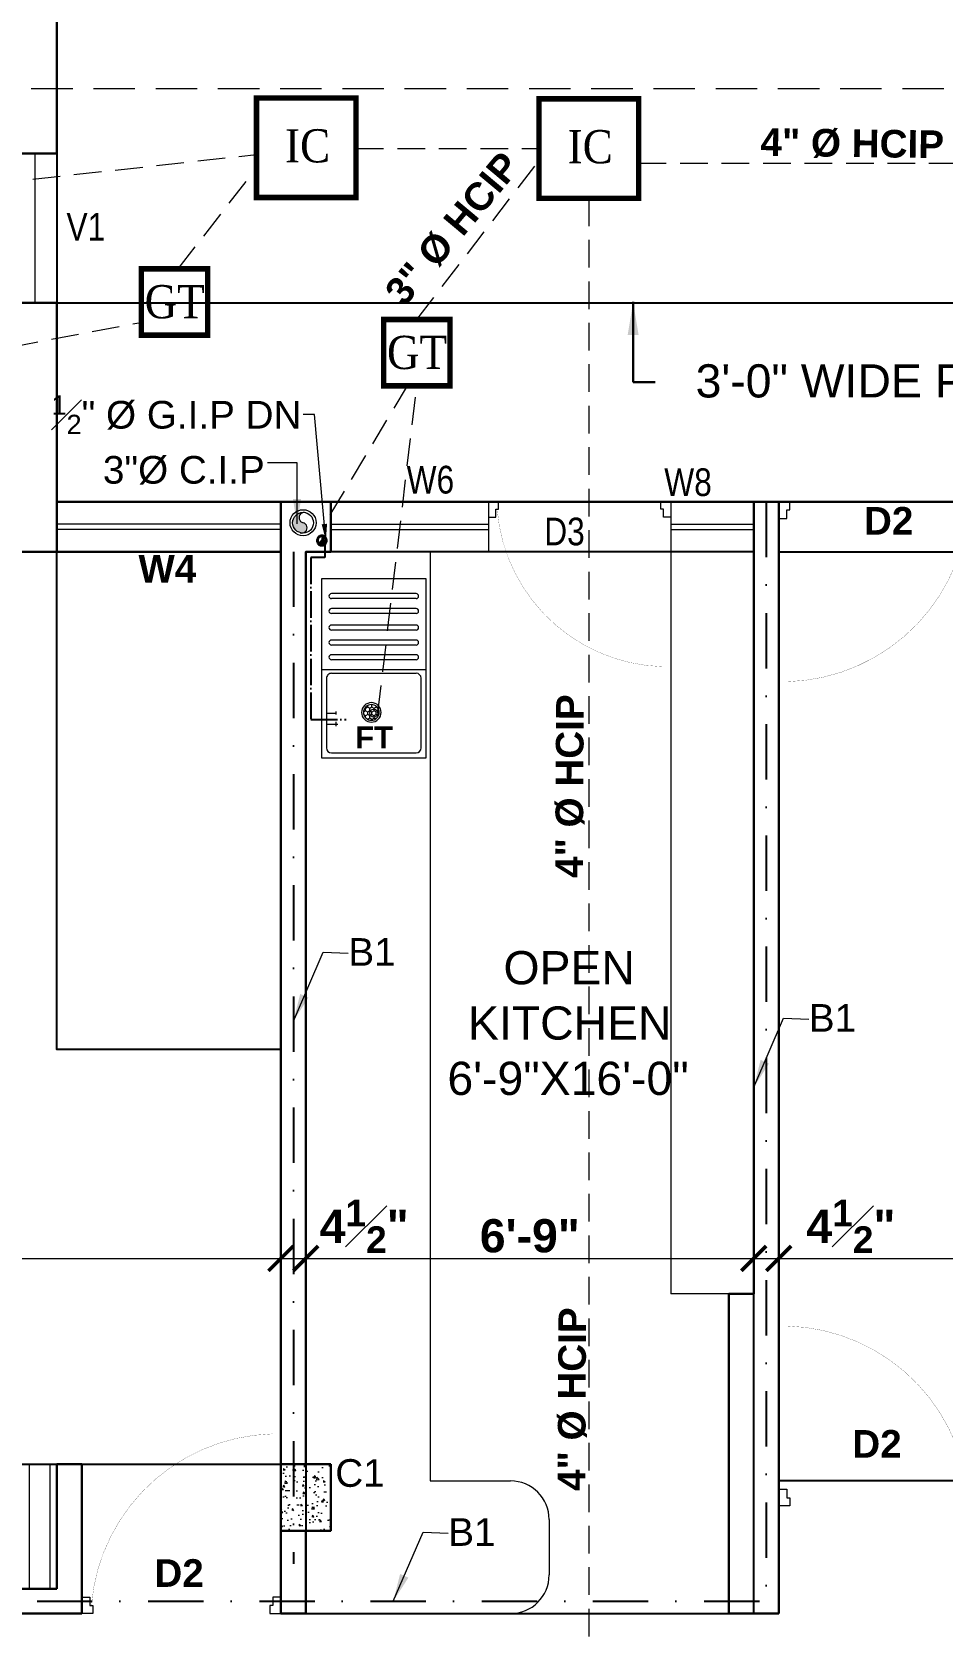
# Model space of a CAD drawing. Header units: feet. Extents: x 12125 to 16886, y -11859 to -10215.
# Drawn here: x 13379.2 to 13543.9, y -11139.4 to -10850 of the extents above; entities that cross this region are included whole.
import ezdxf

# ---------------------------------------------------------------- set-up
doc = ezdxf.new("R2010")
doc.units = ezdxf.units.FT
doc.header["$MEASUREMENT"] = 0
doc.header["$PDMODE"] = 2
for name, pattern in [('ACAD_ISO04W100', [30, 24, -3, 0, -3]), ('DASHDOT', [1, 0.5, -0.25, 0, -0.25]), ('DASHED', [0.75, 0.5, -0.25])]:
    doc.linetypes.add(name, pattern=pattern)
doc.layers.get('0').update_dxf_attribs({"lineweight": 30})
for name, color, linetype, lineweight in [('BEAM', 3, 'Continuous', 15), ('CWS', 94, 'Continuous', 9), ('DIM 01', 7, 'Continuous', 9), ('DOOR', 32, 'Continuous', 13), ('DOTTED', 15, 'DASHED', 18), ('FIX', 212, 'Continuous', 13), ('HATCH', 9, 'Continuous', 20), ('JOINERY TEXT', 193, 'Continuous', 0), ('P-SOIL', 6, 'Continuous', 18), ('P-TEXT', 7, 'Continuous', 13), ('P-WASTE', 130, 'Continuous', 18), ('PL-C.W.S', 90, 'ACAD_ISO04W100', 25), ('pub health ser', 22, 'Continuous', 30), ('SANIT_FIXTURES', 13, 'Continuous', 15), ('SANTRY TEXT', 174, 'Continuous', 9), ('TEXT', 7, 'Continuous', 30), ('WALL', 10, 'Continuous', 30), ('WINDOW', 150, 'Continuous', 20)]:
    doc.layers.add(name, color=color, linetype=linetype, lineweight=lineweight)
doc.layers.add('BLK_1_FLR_0_BLT_UP_AREA', color=25, linetype='Continuous', true_color=0x995f4c, plot=False)
doc.layers.add('BLK_1_FLR_0_CHAJJA', color=7, linetype='Continuous')
doc.layers.add('BLK_1_FLR_0_ROOM_1_LIGHT_VENTILATION_1', color=7, linetype='Continuous')
for name, color, linetype, plot in [('BLK_1_FLR_0_KITCHEN', 1, 'Continuous', False), ('BLK_1_FLR_0_REGULAR_ROOM_1', 1, 'Continuous', False), ('BLK_1_FLR_0_REGULAR_ROOM_2', 1, 'Continuous', False)]:
    doc.layers.add(name, color=color, linetype=linetype, plot=plot)
doc.styles.add('AR. FOOT', font='arialbd.ttf')
doc.styles.add('AR. TEXT 01', font='arialbd.ttf')
doc.styles.add('DIM TEXT', font='GOTHIC.TTF', dxfattribs={"height": 5})
doc.styles.add('p.h tex', font='techb___.ttf')
doc.styles.add('PLU', font='times.ttf', dxfattribs={"width": 0.9})
doc.styles.get("Standard").update_dxf_attribs({"font": 'ARIALN.TTF'})
doc.styles.add('TEX02', font='GARA.TTF')
doc.dimstyles.new('DIM 50', dxfattribs={"dimtxt": 6, "dimasz": 3, "dimexe": 6, "dimexo": 4, "dimgap": 0.3125, "dimtad": 1, "dimzin": 3, "dimdsep": 46, "dimlunit": 4, "dimtxsty": 'AR. TEXT 01', "dimblk": 'DOT', "dimcen": 0.09, "dimclrd": 256, "dimclre": 256, "dimclrt": 256, "dimazin": 0, "dimtfac": 0.8, "dimtofl": 0, "dimtmove": 1, "dimatfit": 3, "dimfxl": 6, "dimfxlon": 1, "dimfrac": 1, "dimtolj": 1, "dimtzin": 0, "dimlwd": -1, "dimlwe": -1, "dimarcsym": 1})

# ---------------------------------------------------------------- blocks, each defined once
blk = doc.blocks.new('_Dot')
at = {"color": 0, "linetype": 'ByBlock', "lineweight": -2}
blk.add_line((-0.5, 0), (-1, 0), dxfattribs=at)
at = {"color": 0, "linetype": 'ByBlock', "const_width": 0.5}
blk.add_lwpolyline([(-0.25, 0, 1), (0.25, 0, 1)], format="xyb", close=True, dxfattribs=at)
blk = doc.blocks.new('D4')
for points in [[(-100, 1151), (-48.4, 1151), (-48.4, 1133.3), (0, 1133.3), (0, 1200), (-100, 1200), (-100, 1151)], [(-100, 49), (-48.4, 49), (-48.4, 66.7), (0, 66.7), (0, 0), (-100, 0), (-100, 49)]]:
    blk.add_lwpolyline(points)
at = {"const_width": 1.12}
blk.add_lwpolyline([(-48.4, 1142.1, 0.383411), (-1083.4, 51.8, 0.414214)], format="xyb", dxfattribs=at)
blk.add_lwpolyline([(-1083.4, 51.8), (-58.1, 51.8), (-58.1, 67.5), (-1083.4, 67.5)], dxfattribs=at)
blk = doc.blocks.new('ghhj')
at = {"layer": 'FIX'}
for p, q in [((-120.79, -5033.68), (-120.79, -5069.68)), ((-99.79, -5033.68), (-120.79, -5033.68)), ((-120.79, -5033.68), (-120.79, -5040.56)), ((-119.79, -5035.68), (-119.79, -5049.68)), ((-101.79, -5034.68), (-118.79, -5034.68)), ((-100.79, -5049.68), (-100.79, -5035.68)), ((-99.79, -5069.68), (-99.79, -5033.68)), ((-100.79, -5040.47), (-103.09, -5040.47)), ((-102.75, -5042.68), (-102.82, -5042.68)), ((-102.75, -5040.03), (-102.75, -5040.9)), ((-102.75, -5042.38), (-102.75, -5042.99)), ((-100.79, -5042.68), (-102.75, -5042.68)), ((-102.75, -5042.99), (-102.75, -5042.99)), ((-120.79, -5051.4), (-99.79, -5051.4)), ((-101.79, -5050.68), (-118.79, -5050.68)), ((-118.79, -5053.4), (-101.79, -5053.4)), ((-118.79, -5054.4), (-101.79, -5054.4)), ((-118.79, -5056.35), (-101.79, -5056.35)), ((-118.79, -5057.35), (-101.79, -5057.35)), ((-118.79, -5059.35), (-101.79, -5059.35)), ((-118.79, -5060.35), (-101.79, -5060.35)), ((-118.79, -5062.68), (-101.79, -5062.68)), ((-118.79, -5063.68), (-101.79, -5063.68)), ((-118.79, -5065.68), (-101.79, -5065.68)), ((-118.79, -5066.68), (-101.79, -5066.68)), ((-120.79, -5069.68), (-99.79, -5069.68))]:
    blk.add_line(p, q, dxfattribs=at)
blk.add_circle((-110.29, -5042.68), 0.8, dxfattribs=at)
for centre, radius, start, end in [((-118.79, -5035.68), 1, 90, 180), ((-101.79, -5035.68), 1, 0, 90), ((-118.79, -5049.68), 1, 180, 270), ((-101.79, -5049.68), 1, 270, 0), ((-118.79, -5053.9), 0.5, 90, 270), ((-101.79, -5053.9), 0.5, 270, 90), ((-118.79, -5056.85), 0.5, 90, 270), ((-101.79, -5056.85), 0.5, 270, 90), ((-118.79, -5059.85), 0.5, 90, 270), ((-101.79, -5059.85), 0.5, 270, 90), ((-118.79, -5063.18), 0.5, 90, 270), ((-101.79, -5063.18), 0.5, 270, 90), ((-118.79, -5066.18), 0.5, 90, 270), ((-101.79, -5066.18), 0.5, 270, 90)]:
    blk.add_arc(centre, radius, start, end, dxfattribs=at)
blk = doc.blocks.new('_ArchTick')
at = {"color": 0, "linetype": 'ByBlock', "const_width": 0.15}
blk.add_lwpolyline([(-0.5, -0.5), (0.5, 0.5)], dxfattribs=at)
blk = doc.blocks.new('*D271')
at = {"layer": 'Defpoints', "color": 0, "transparency": 16777216}
for p in [(13424.19, -11071.73), (13424.19, -11076.73), (13304.19, -11081.73)]:
    blk.add_point(p, dxfattribs=at)
at = {"layer": 'DIM 01', "transparency": 16777216}
for p, q in [((13304.19, -11077.73), (13304.19, -11067.73)), ((13424.19, -11072.73), (13424.19, -11067.73)), ((13304.19, -11071.73), (13424.19, -11071.73))]:
    blk.add_line(p, q, dxfattribs=at)
at = {"layer": 'DIM 01', "transparency": 16777216, "xscale": 4.5, "yscale": 4.5, "zscale": 4.5, "rotation": 180}
blk.add_blockref('_ArchTick', (13304.19, -11071.73), dxfattribs=at)
at = {"layer": 'DIM 01', "transparency": 16777216, "xscale": 4.5, "yscale": 4.5, "zscale": 4.5}
blk.add_blockref('_ArchTick', (13424.19, -11071.73), dxfattribs=at)
at = {"layer": 'DIM 01', "transparency": 16777216, "insert": (13364.19, -11067.67), "char_height": 6, "attachment_point": 5, "style": 'AR. TEXT 01'}
blk.add_mtext('\\A1;10\'-0"', dxfattribs=at)
blk = doc.blocks.new('*D272')
at = {"layer": 'Defpoints', "color": 0, "transparency": 16777216}
for p in [(13428.69, -11071.73), (13424.19, -11076.73), (13428.69, -11076.73)]:
    blk.add_point(p, dxfattribs=at)
at = {"layer": 'DIM 01', "transparency": 16777216}
for p, q in [((13424.19, -11072.73), (13424.19, -11067.73)), ((13428.69, -11072.73), (13428.69, -11067.73)), ((13424.19, -11071.73), (13428.69, -11071.73))]:
    blk.add_line(p, q, dxfattribs=at)
at = {"layer": 'DIM 01', "transparency": 16777216, "xscale": 4.5, "yscale": 4.5, "zscale": 4.5, "rotation": 180}
blk.add_blockref('_ArchTick', (13424.19, -11071.73), dxfattribs=at)
at = {"layer": 'DIM 01', "transparency": 16777216, "xscale": 4.5, "yscale": 4.5, "zscale": 4.5}
blk.add_blockref('_ArchTick', (13428.69, -11071.73), dxfattribs=at)
at = {"layer": 'DIM 01', "transparency": 16777216, "insert": (13439.25, -11065.92), "char_height": 6, "attachment_point": 5, "style": 'AR. TEXT 01'}
blk.add_mtext('\\A1;4{\\H0.800000x;\\S1#2;}"', dxfattribs=at)
blk = doc.blocks.new('*D273')
at = {"layer": 'Defpoints', "color": 0, "transparency": 16777216}
for p in [(13509.69, -11071.73), (13509.69, -11071.73), (13428.69, -11076.73)]:
    blk.add_point(p, dxfattribs=at)
at = {"layer": 'DIM 01', "transparency": 16777216}
for p, q in [((13428.69, -11072.73), (13428.69, -11067.73)), ((13509.69, -11067.73), (13509.69, -11067.73)), ((13428.69, -11071.73), (13509.69, -11071.73))]:
    blk.add_line(p, q, dxfattribs=at)
at = {"layer": 'DIM 01', "transparency": 16777216, "xscale": 4.5, "yscale": 4.5, "zscale": 4.5, "rotation": 180}
blk.add_blockref('_ArchTick', (13428.69, -11071.73), dxfattribs=at)
at = {"layer": 'DIM 01', "transparency": 16777216, "xscale": 4.5, "yscale": 4.5, "zscale": 4.5}
blk.add_blockref('_ArchTick', (13509.69, -11071.73), dxfattribs=at)
at = {"layer": 'DIM 01', "transparency": 16777216, "insert": (13469.19, -11067.67), "char_height": 6, "attachment_point": 5, "style": 'AR. TEXT 01'}
blk.add_mtext('\\A1;6\'-9"', dxfattribs=at)
blk = doc.blocks.new('*D274')
at = {"layer": 'Defpoints', "color": 0, "transparency": 16777216}
for p in [(13509.69, -11071.73), (13514.19, -11071.73), (13514.19, -11075.23)]:
    blk.add_point(p, dxfattribs=at)
at = {"layer": 'DIM 01', "transparency": 16777216}
for p, q in [((13509.69, -11067.73), (13509.69, -11067.73)), ((13514.19, -11071.23), (13514.19, -11067.73)), ((13509.69, -11071.73), (13514.19, -11071.73))]:
    blk.add_line(p, q, dxfattribs=at)
at = {"layer": 'DIM 01', "transparency": 16777216, "xscale": 4.5, "yscale": 4.5, "zscale": 4.5, "rotation": 180}
blk.add_blockref('_ArchTick', (13509.69, -11071.73), dxfattribs=at)
at = {"layer": 'DIM 01', "transparency": 16777216, "xscale": 4.5, "yscale": 4.5, "zscale": 4.5}
blk.add_blockref('_ArchTick', (13514.19, -11071.73), dxfattribs=at)
at = {"layer": 'DIM 01', "transparency": 16777216, "insert": (13527.25, -11065.92), "char_height": 6, "attachment_point": 5, "style": 'AR. TEXT 01'}
blk.add_mtext('\\A1;4{\\H0.800000x;\\S1#2;}"', dxfattribs=at)
blk = doc.blocks.new('*D275')
at = {"layer": 'Defpoints', "color": 0, "transparency": 16777216}
for p in [(13646.19, -11071.73), (13514.19, -11075.23), (13646.19, -11078.23)]:
    blk.add_point(p, dxfattribs=at)
at = {"layer": 'DIM 01', "transparency": 16777216}
for p, q in [((13514.19, -11071.23), (13514.19, -11067.73)), ((13646.19, -11074.23), (13646.19, -11067.73)), ((13514.19, -11071.73), (13646.19, -11071.73))]:
    blk.add_line(p, q, dxfattribs=at)
at = {"layer": 'DIM 01', "transparency": 16777216, "xscale": 4.5, "yscale": 4.5, "zscale": 4.5, "rotation": 180}
blk.add_blockref('_ArchTick', (13514.19, -11071.73), dxfattribs=at)
at = {"layer": 'DIM 01', "transparency": 16777216, "xscale": 4.5, "yscale": 4.5, "zscale": 4.5}
blk.add_blockref('_ArchTick', (13646.19, -11071.73), dxfattribs=at)
at = {"layer": 'DIM 01', "transparency": 16777216, "insert": (13580.19, -11067.67), "char_height": 6, "attachment_point": 5, "style": 'AR. TEXT 01'}
blk.add_mtext('\\A1;11\'-0"', dxfattribs=at)
blk = doc.blocks.new('DF DF')
at = {"layer": 'PL-C.W.S', "ltscale": 2}
h = blk.add_hatch(dxfattribs=at)
h.set_pattern_fill('JIS_LC_20', color=256, scale=0.00030976, style=0)
h.set_pattern_definition([(135, (-713.6371133, -1892.405335), (0.00459970133, 0.00459970133), []), (135, (-713.6372434, -1892.405335), (0.00459970133, 0.00459970133), [])])
edge = h.paths.add_edge_path()
edge.add_ellipse((-1141.156, -1786.048), major_axis=(-0.0173, 0), ratio=1, start_angle=109.7335, end_angle=250.5103)
edge.add_ellipse((-1141.15, -1786.064), major_axis=(-0.0325, 0), ratio=1, start_angle=180.0235, end_angle=270.0235, ccw=False)
edge.add_ellipse((-1141.15, -1786.064), major_axis=(0.0325, 0), ratio=1, start_angle=269.9259, end_angle=359.9259, ccw=False)
edge.add_ellipse((-1141.144, -1786.08), major_axis=(0.0175, 0), ratio=1, start_angle=111.7106, end_angle=248.2431, ccw=False)
at = {"layer": 'PL-C.W.S', "ltscale": 2, "extrusion": (0, 0, -1)}
for centre, major_axis, start_param, end_param in [((-1141.15, -1786.064), (0.0403, 0), 3.142482, 9.425667), ((-1141.15, -1786.064), (0.0325, 0.0001), 3.143728, 9.426913), ((-1141.144, -1786.08), (-0.0175, 0), -1.194235, 1.188707), ((-1141.157, -1786.048), (0.0175, 0), -1.194235, 1.188707)]:
    blk.add_ellipse(centre, major_axis=major_axis, ratio=1, start_param=start_param, end_param=end_param, dxfattribs=at)
blk = doc.blocks.new('100')
at = {"layer": 'P-WASTE'}
blk.add_hatch(color=256, dxfattribs=at).paths.add_polyline_path([(0.33, 1.97, 0.414214), (-1.97, 0.33, 0.414214), (-0.33, -1.97, 0.945589), (0, 0, -0.945589)])
for radius in [2.5, 2]:
    blk.add_circle((0, 0), radius, dxfattribs=at)
for centre, start, end in [((0.22, 0.98), 71.0066, 257.4144), ((-0.22, -0.98), 251.0066, 77.4144)]:
    blk.add_arc(centre, 1, start, end, dxfattribs=at)
blk = doc.blocks.new('SDSD')
at = {"layer": 'P-WASTE'}
h = blk.add_hatch(dxfattribs=at)
h.set_pattern_fill('HONEY', color=1, scale=5, angle=90, style=0)
h.set_pattern_definition([(90, (-50211.7099, 107515.0275), (-0.9610410944, 1.6645720114), [1.109714674, -2.219429349]), (210, (-50211.7099, 107515.0275), (-0.961041101, -1.664572008), [1.109714674, -2.219429348]), (150, (-50211.7099, 107515.0275), (-1.922082195, 4e-09), [-2.219429348, 1.109714674])])
edge = h.paths.add_edge_path()
edge.add_ellipse((782.7, -7166.74), major_axis=(2.51, 2.51), ratio=1, start_angle=0, end_angle=360, ccw=False)
at = {"layer": 'P-WASTE', "extrusion": (0, 0, -1)}
for major_axis in [(3.11, 3.11), (3.11, 3.11), (2.51, 2.51), (2.51, 2.51)]:
    blk.add_ellipse((782.7, -7166.74), major_axis=major_axis, ratio=1, start_param=3.141593, end_param=9.424778, dxfattribs=at)
blk = doc.blocks.new('EERT')
at = {"layer": 'P-SOIL', "linetype": 'DASHED', "ltscale": 10}
for p, q in [((106360.14, -41260.06), (106433.68, -41260.06)), ((106351.14, -41266.41), (106351.14, -41934.6))]:
    blk.add_line(p, q, dxfattribs=at)
for points in [[(106309.04, -41257.41), (106342.14, -41257.41)], [(106183.51, -41270.34), (106291.04, -41258.47)], [(106320.05, -41288.3), (106342.14, -41259.58)]]:
    blk.add_lwpolyline(points, dxfattribs=at)
at = {"layer": 'P-WASTE', "linetype": 'DASHED', "ltscale": 10}
for points in [[(106179.27, -41246.9), (106187.65, -41304.43), (106270.12, -41288.84)], [(106276.92, -41279.13), (106291.04, -41261.02)], [(106304.38, -41323.65), (106318.34, -41300.3)], [(106312.99, -41359.47), (106320.05, -41300.3)]]:
    blk.add_lwpolyline(points, dxfattribs=at)
at = {"layer": 'pub health ser', "const_width": 1}
for points in [[(106309.04, -41266.25), (106291.04, -41266.25), (106291.04, -41248.25), (106309.04, -41248.25), (106309.04, -41266.25)], [(106360.14, -41266.41), (106342.14, -41266.41), (106342.14, -41248.41), (106360.14, -41248.41), (106360.14, -41266.41)], [(106270.23, -41279.13), (106270.23, -41291.13), (106282.23, -41291.13), (106282.23, -41279.13), (106270.23, -41279.13)], [(106314.05, -41288.3), (106314.05, -41300.3), (106326.05, -41300.3), (106326.05, -41288.3), (106314.05, -41288.3)]]:
    blk.add_lwpolyline(points, dxfattribs=at)
at = {"layer": 'P-TEXT', "style": 'PLU', "width": 0.9}
for s, p in [('IC', (106296.22, -41259.9)), ('IC', (106347.31, -41260.06)), ('GT', (106270.83, -41288.09)), ('GT', (106314.65, -41297.26))]:
    blk.add_text(s, height=6, dxfattribs=at).set_placement(p)
at = {"layer": 'SANTRY TEXT', "ltscale": 12, "char_height": 5, "width": 69.423, "attachment_point": 3, "style": 'AR. FOOT'}
for s, insert, rotation in [('{\\fArial|b1|i0|c0|p34;4" Ø HCIP}', (106415.39, -41254.15), 359.2176), ('{\\fArial|b1|i0|c0|p34;3" Ø HCIP}', (106335.19, -41257.52), 50.1022), ('{\\fArial|b1|i0|c0|p34;4" Ø HCIP}', (106345.23, -41356.07), 89.6954), ('{\\fArial|b1|i0|c0|p34;4" Ø HCIP}', (106345.66, -41466.9), 89.6954)]:
    blk.add_mtext(s, dxfattribs=dict(at, insert=insert, rotation=rotation))
blk = doc.blocks.new('erfr')
at = {"layer": 'HATCH', "ltscale": 5}
h = blk.add_hatch(dxfattribs=at)
h.set_pattern_fill('AR-CONC', color=256, scale=0.5)
h.set_pattern_definition([(50, (-129.5326, 557.8983), (3.58630091, -0.313760675), [0.375, -4.125]), (355, (-129.5326, 557.8983), (-0.69375667, 3.76096067), [0.3, -3.3]), (100.4514445, (-129.2338, 557.872), (2.89254423, 3.44719995), [0.31870096, -3.50571056]), (46.1842, (-129.5326, 558.8983), (5.33620665, -0.8275964), [0.5625, -6.1875]), (96.6356355, (-129.088, 558.8293), (4.67330973, 4.870593), [0.4780517, -5.2585688]), (351.184164, (-129.5326, 558.8983), (4.67330973, 4.870593), [0.45, -4.95]), (21, (-129.0326, 558.6483), (2.98453526, -2.01309445), [0.375, -4.125]), (326, (-129.0326, 558.6483), (1.21657666, 3.62575023), [0.3, -3.3]), (71.4514447, (-128.784, 558.4806), (4.20111188, 1.61265576), [0.31870095, -3.50571056]), (37.5, (-129.5326, 557.8983), (0.060799277, 1.664469269), [0, -3.26, 0, -3.35, 0, -3.3125]), (7.5, (-129.5326, 557.8983), (1.315347687, 1.97205856), [0, -1.91, 0, -3.185, 0, -1.2625]), (327.5, (-130.6476, 557.8983), (2.669112181, -0.112774359), [0, -1.25, 0, -3.9, 0, -5.175]), (317.5, (-131.1476, 557.8983), (2.915930847, 0.50052491), [0, -1.625, 0, -2.59, 0, -3.675])])
h.paths.add_polyline_path([(74703.77, -75000.12), (74715.77, -75000.12), (74715.77, -74991.12), (74703.77, -74991.12)])
at = {"layer": 'WALL', "color": 6, "ltscale": 5}
blk.add_lwpolyline([(74703.77, -74991.12), (74715.77, -74991.12), (74715.77, -75000.12), (74703.77, -75000.12)], close=True, dxfattribs=at)

msp = doc.modelspace()

# ---------------------------------------------------------------- hatches: boundary and pattern name
at = {"layer": 'HATCH'}
h = msp.add_hatch(dxfattribs=at)
h.set_pattern_fill('LINE', color=256, scale=30, angle=90, style=0)
h.set_pattern_definition([(90, (-66766.2506, 64056.167), (-3.75, 2e-16), [])])
h.paths.add_polyline_path([(13383.695, -11131.453), (13383.695, -11108.953), (13304.195, -11108.953), (13304.195, -11131.453)])
h.paths.add_polyline_path([(13335.592, -11125.917), (13352.067, -11125.917), (13352.067, -11115.611), (13335.592, -11115.611)], flags=16)

# ---------------------------------------------------------------- linework, layer by layer
at = {"layer": 'BEAM', "linetype": 'DASHDOT', "lineweight": 25, "ltscale": 20}
for p, q in [((13511.945, -10934.953), (13511.945, -11135.953)), ((13426.445, -10943.953), (13426.445, -11126.953)), ((13299.695, -11133.703), (13511.945, -11133.703))]:
    msp.add_line(p, q, dxfattribs=at)
at = {"layer": 'BLK_1_FLR_0_BLT_UP_AREA', "color": 25}
msp.add_lwpolyline([(13299.695, -10934.953), (13299.695, -10739.953), (13383.695, -10739.953), (13383.695, -10934.953), (13650.695, -10934.953), (13650.695, -11540.953), (13299.695, -11540.953), (13299.695, -10934.953)], dxfattribs=at)
at = {"layer": 'BLK_1_FLR_0_CHAJJA'}
msp.add_lwpolyline([(13383.695, -10898.953), (13610.195, -10898.953), (13610.195, -10934.953), (13383.695, -10934.953)], close=True, dxfattribs=at)
at = {"layer": 'BLK_1_FLR_0_KITCHEN', "color": 1}
msp.add_lwpolyline([(13509.695, -10943.953), (13428.695, -10943.953), (13428.695, -11135.953), (13509.695, -11135.953)], close=True, dxfattribs=at)
at = {"layer": 'BLK_1_FLR_0_REGULAR_ROOM_1', "color": 1}
msp.add_lwpolyline([(13304.195, -11108.953), (13424.195, -11108.953), (13424.195, -10943.953), (13304.195, -10943.953)], close=True, dxfattribs=at)
at = {"layer": 'BLK_1_FLR_0_REGULAR_ROOM_2', "color": 1}
msp.add_lwpolyline([(13514.195, -10943.953), (13646.195, -10943.953), (13646.195, -11111.953), (13514.195, -11111.953)], close=True, dxfattribs=at)
at = {"layer": 'BLK_1_FLR_0_ROOM_1_LIGHT_VENTILATION_1', "color": 114, "true_color": 0x139b48}
msp.add_lwpolyline([(13383.695, -10943.953), (13424.195, -10943.953), (13424.195, -11033.953), (13383.695, -11033.953)], close=True, dxfattribs=at)
at = {"layer": 'DIM 01'}
for p, q in [((13494.695, -10934.953), (13494.695, -11078.132)), ((13514.195, -10934.953), (13550.195, -10934.953)), ((13505.195, -11078.132), (13494.695, -11078.132))]:
    msp.add_line(p, q, dxfattribs=at)
at = {"layer": 'DOTTED', "ltscale": 10}
for p, q in [((13610.195, -10898.953), (13383.695, -10898.953)), ((13422.195, -11135.953), (13505.195, -11135.953))]:
    msp.add_line(p, q, dxfattribs=at)
at = {"layer": 'PL-C.W.S', "ltscale": 0.2}
msp.add_lwpolyline([(13432.161, -10942.647), (13432.161, -10944.988), (13429.608, -10945.003), (13429.608, -10974.297), (13435.982, -10974.297)], dxfattribs=at)
at = {"layer": 'SANIT_FIXTURES'}
for p, q in [((13451.195, -10943.953), (13451.195, -11111.953)), ((13383.695, -11108.953), (13304.195, -11108.953)), ((13388.195, -11131.453), (13388.195, -11108.953)), ((13451.195, -11111.953), (13465.685, -11111.953)), ((13472.685, -11118.953), (13472.685, -11128.953)), ((13428.695, -11135.953), (13465.685, -11135.953))]:
    msp.add_line(p, q, dxfattribs=at)
for centre, start, end in [((13465.685, -11118.953), 0, 90), ((13465.685, -11128.953), 270, 0)]:
    msp.add_arc(centre, 7, start, end, dxfattribs=at)
at = {"layer": 'WALL', "ltscale": 10}
for p, q in [((13383.695, -10834.453), (13383.695, -10871.953)), ((13383.695, -10898.953), (13383.695, -10934.953)), ((13433.195, -10934.953), (13433.195, -10943.953)), ((13509.695, -10934.953), (13509.695, -10991.38)), ((13509.695, -10934.953), (13514.195, -10934.953)), ((13514.195, -10934.953), (13514.195, -11078.132)), ((13424.195, -10943.953), (13424.195, -11135.953)), ((13428.695, -10943.953), (13428.695, -10991.38)), ((13428.695, -10991.38), (13428.695, -11108.953)), ((13509.695, -10991.38), (13509.695, -11078.132)), ((13428.695, -11120.953), (13428.695, -11135.953)), ((13424.195, -11135.953), (13428.695, -11135.953))]:
    msp.add_line(p, q, dxfattribs=at)
at = {"layer": 'WALL', "color": 3, "linetype": 'DASHED', "lineweight": 20, "ltscale": 15}
msp.add_line((13311.55, -10860.233), (13642.942, -10860.233), dxfattribs=at)
at = {"layer": 'WALL', "ltscale": 5}
for p, q in [((13374.695, -10871.953), (13383.695, -10871.953)), ((13374.695, -10898.953), (13383.695, -10898.953)), ((13383.695, -10934.953), (13383.695, -10943.953)), ((13433.195, -10934.953), (13424.195, -10934.953)), ((13424.195, -10943.953), (13424.195, -10934.953)), ((13509.695, -10934.953), (13514.195, -10934.953)), ((13383.695, -10943.953), (13362.695, -10943.953)), ((13433.195, -10943.953), (13428.695, -10943.953)), ((13505.195, -11135.953), (13505.195, -11078.132)), ((13509.695, -11078.132), (13505.195, -11078.132)), ((13514.195, -11135.953), (13514.195, -11078.132)), ((13383.695, -11131.453), (13383.695, -11108.953)), ((13383.695, -11108.953), (13388.195, -11108.953)), ((13388.195, -11131.453), (13388.195, -11108.953)), ((13383.695, -11131.453), (13304.195, -11131.453)), ((13388.195, -11131.453), (13388.195, -11135.953)), ((13388.195, -11135.953), (13304.195, -11135.953)), ((13505.195, -11135.953), (13514.195, -11135.953))]:
    msp.add_line(p, q, dxfattribs=at)
at = {"layer": 'WINDOW', "ltscale": 10}
for p, q in [((13379.695, -10871.953), (13379.695, -10898.953)), ((13383.695, -10871.953), (13383.695, -10898.953)), ((13424.195, -10934.953), (13383.695, -10934.953)), ((13433.195, -10934.953), (13461.695, -10934.953)), ((13461.695, -10934.953), (13461.695, -10943.953)), ((13461.695, -10934.953), (13494.695, -10934.953)), ((13494.695, -10934.953), (13494.695, -10943.953)), ((13494.695, -10934.953), (13509.695, -10934.953)), ((13424.195, -10938.953), (13383.695, -10938.953)), ((13424.195, -10939.953), (13383.695, -10939.953)), ((13433.195, -10938.953), (13461.695, -10938.953)), ((13433.195, -10939.953), (13461.695, -10939.953)), ((13494.695, -10938.953), (13509.695, -10938.953)), ((13494.695, -10939.953), (13509.695, -10939.953)), ((13383.695, -10943.953), (13424.195, -10943.953)), ((13433.195, -10943.953), (13461.695, -10943.953)), ((13509.695, -10943.953), (13494.695, -10943.953))]:
    msp.add_line(p, q, dxfattribs=at)

# ---------------------------------------------------------------- block references
at = {"layer": 'DIM 01'}
msp.add_blockref('EERT', (-92871.279, 30386.333), dxfattribs=at)
at = {"layer": 'DOOR'}
for p, xscale, yscale, zscale, rotation in [((13494.695, -10934.953), 0.02750000000003, 0.02750000000003, 0.02750000000003, 90.00000000033354), ((13514.195, -11116.453), 0.02999999999999, 0.02999999999999, 0.02999999999999, 270.0000000003335), ((13424.195, -11135.953), -0.02999999999999, 0.02999999999999, 0.02999999999999, 89.99999999966654)]:
    msp.add_blockref('D4', p, dxfattribs=dict(at, xscale=xscale, yscale=yscale, zscale=zscale, rotation=rotation))
at = {"layer": 'FIX', "xscale": 0.89999999999782, "yscale": 0.89999999999782, "zscale": 0.89999999999782, "rotation": 180}
msp.add_blockref('ghhj', (13341.725, -15511.545), dxfattribs=at)
msp.add_blockref('ghhj', (13341.725, -15511.545), dxfattribs=at)
at = {"layer": 'P-WASTE', "color": 1, "xscale": 0.9400695655276599, "yscale": 0.9400695655276599, "zscale": 0.9400695655276599}
msp.add_blockref('100', (13428.197, -10938.715), dxfattribs=at)
at = {"layer": 'P-WASTE', "xscale": 0.40000000000146, "yscale": 0.40000000000146, "zscale": 0.40000000000146}
msp.add_blockref('SDSD', (13127.463, -8106.312), dxfattribs=at)
at = {"layer": 'PL-C.W.S', "lineweight": 30, "ltscale": 0.2, "xscale": 22.60173912992468, "yscale": 22.60173912992468, "zscale": 22.60173912992468}
msp.add_blockref('DF DF', (39223.567, 29426.214), dxfattribs=at)
at = {"layer": 'WALL', "rotation": 270}
msp.add_blockref('erfr', (88424.315, 63594.819), dxfattribs=at)
at = {"layer": 'WINDOW', "ltscale": 10, "xscale": -0.02999999999999, "yscale": 0.02999999999999, "zscale": 0.02999999999999, "rotation": 269.9999999996664}
msp.add_blockref('D4', (13514.195, -10934.953), dxfattribs=at)

# ---------------------------------------------------------------- texts
at = {"layer": 'BEAM', "linetype": 'DASHDOT', "lineweight": 25, "ltscale": 20, "char_height": 5, "width": 14.41479, "attachment_point": 1, "style": 'p.h tex'}
for insert in [(13436.386, -11013.822), (13519.636, -11025.748), (13454.451, -11118.695)]:
    msp.add_mtext('\\A1;{\\fArial|b0|i0|c0|p34;\\H1.0003x;B1}', dxfattribs=dict(at, insert=insert))
at = {"layer": 'CWS', "ltscale": 0.2, "insert": (13427.902, -10915.695), "char_height": 5, "width": 45.60299, "attachment_point": 3, "style": 'p.h tex'}
msp.add_mtext('\\A1;{\\fArial|b0|i0|c0|p34;\\H0.7x;\\S1#2;\\H1.429x;" %%C G.I.P DN }', dxfattribs=at)
at = {"layer": 'JOINERY TEXT', "char_height": 5, "width": 9.8234, "attachment_point": 1}
for s, insert in [('V1', (13385.426, -10882.713)), ('W6', (13446.926, -10928.433)), ('D3', (13471.805, -10937.797)), ('{\\fArial|b1|i0|c0|p34;D2}', (13529.603, -10935.871)), ('{\\fArial|b1|i0|c0|p34;W4}', (13398.426, -10944.524)), ('{\\fArial|b1|i0|c0|p34;D2}', (13527.491, -11102.755)), ('{\\fArial|b1|i0|c0|p34;D2}', (13401.313, -11126.108))]:
    msp.add_mtext(s, dxfattribs=dict(at, insert=insert))
at = {"layer": 'JOINERY TEXT', "insert": (13493.499, -10928.888), "char_height": 5, "attachment_point": 1}
msp.add_mtext('W8', dxfattribs=at)
at = {"layer": 'JOINERY TEXT', "color": 6, "insert": (13434.023, -11108.023), "char_height": 5, "width": 9.8234, "attachment_point": 1}
msp.add_mtext('{\\fArial|b0|i0|c0|p34;C1}', dxfattribs=at)
at = {"layer": 'SANTRY TEXT', "ltscale": 25, "insert": (13421.273, -10931.839), "char_height": 5, "width": 33.54294, "attachment_point": 9, "style": 'DIM TEXT'}
msp.add_mtext('\\A1;{\\fArial|b0|i0|c0|p34;3"%%C C.I.P}', dxfattribs=at)
at = {"layer": 'SANTRY TEXT', "ltscale": 12, "insert": (13437.614, -10975.519), "char_height": 4, "attachment_point": 1, "style": 'AR. FOOT'}
msp.add_mtext('\\A1;FT', dxfattribs=at)
at = {"layer": 'TEXT', "ltscale": 10, "insert": (13533.121, -10916.157), "char_height": 6, "width": 84.86658, "attachment_point": 8}
msp.add_mtext('\\A1;{\\fArial|b0|i0|c0|p34;3\'-0" WIDE PROJ.}', dxfattribs=at)
at = {"layer": 'TEXT', "insert": (13420.135, -11016.167), "char_height": 6, "width": 111.24985, "attachment_point": 1, "style": 'TEX02'}
msp.add_mtext('\\A1;\\pi44.29409;{\\fArial|b0|i0|c0|p34;OPEN \\P\\pi37.88072;KITCHEN\\P\\pi34.16244;6\'-9"X16\'-0"}', dxfattribs=at)

# ---------------------------------------------------------------- dimensions: what is measured, and where the dimension line sits
at = {"layer": 'DIM 01'}
for base, p1, p2, picture, middle in [((13428.695, -11071.733), (13424.195, -11076.733), (13428.695, -11076.733), '*D272', (13439.249, -11071.733)), ((13514.195, -11071.733), (13509.695, -11071.733), (13514.195, -11075.233), '*D274', (13527.249, -11071.733))]:
    dim = msp.add_linear_dim(base=base, p1=p1, p2=p2, dimstyle='DIM 50', override={"dimtxt": 6, "dimasz": 4.5, "dimexe": 4, "dimgap": 1, "dimblk1": 'ArchTick', "dimblk2": 'ArchTick', "dimsah": 1, "dimfxl": 12}, dxfattribs=at)
    dim.commit()
    dim.dimension.update_dxf_attribs({"geometry": picture, "text_midpoint": middle, "dimtype": 160})
for base, p1, p2, picture, middle in [((13424.195, -11071.733), (13304.195, -11081.733), (13424.195, -11076.733), '*D271', (13364.195, -11067.673)), ((13509.695, -11071.733), (13428.695, -11076.733), (13509.695, -11071.733), '*D273', (13469.195, -11067.667)), ((13646.195, -11071.733), (13514.195, -11075.233), (13646.195, -11078.233), '*D275', (13580.195, -11067.673))]:
    dim = msp.add_linear_dim(base=base, p1=p1, p2=p2, dimstyle='DIM 50', override={"dimtxt": 6, "dimasz": 4.5, "dimexe": 4, "dimgap": 1, "dimblk1": 'ArchTick', "dimblk2": 'ArchTick', "dimsah": 1, "dimfxl": 12}, dxfattribs=at)
    dim.commit()
    dim.dimension.update_dxf_attribs({"geometry": picture, "text_midpoint": middle})

# ---------------------------------------------------------------- leaders
at = {"layer": 'BEAM'}
for points in [[(13426.445, -11028.83), (13431.833, -11016.351), (13436.374, -11016.557)], [(13509.695, -11040.756), (13515.083, -11028.277), (13519.624, -11028.483)], [(13444.509, -11133.703), (13449.898, -11121.224), (13454.439, -11121.43)]]:
    msp.add_leader(points, dimstyle='DIM 50', override={"dimasz": 5, "dimfxl": 1, "dimfxlon": 0, "dimarcsym": 0}, dxfattribs=at)
at = {"layer": 'CWS', "ltscale": 0.2}
msp.add_leader([(13432.323, -10941.937), (13430.258, -10919.145), (13428.196, -10919.145)], dimstyle='DIM 50', override={"dimtad": 0, "dimfxl": 1}, dxfattribs=at)
at = {"layer": 'DIM 01'}
msp.add_leader([(13427.102, -10938.907), (13427.102, -10927.903), (13421.783, -10927.903)], dimstyle='DIM 50', override={"dimtxt": 6, "dimasz": 4.5, "dimexe": 4, "dimgap": 1, "dimfxl": 12}, dxfattribs=at)
at = {"layer": 'TEXT', "ltscale": 10}
msp.add_leader([(13487.872, -10898.788), (13487.872, -10913.306), (13491.862, -10913.306)], dimstyle='DIM 50', override={"dimasz": 6, "dimgap": 2.5, "dimtad": 0}, dxfattribs=at)

doc.saveas('drawing.dxf')
